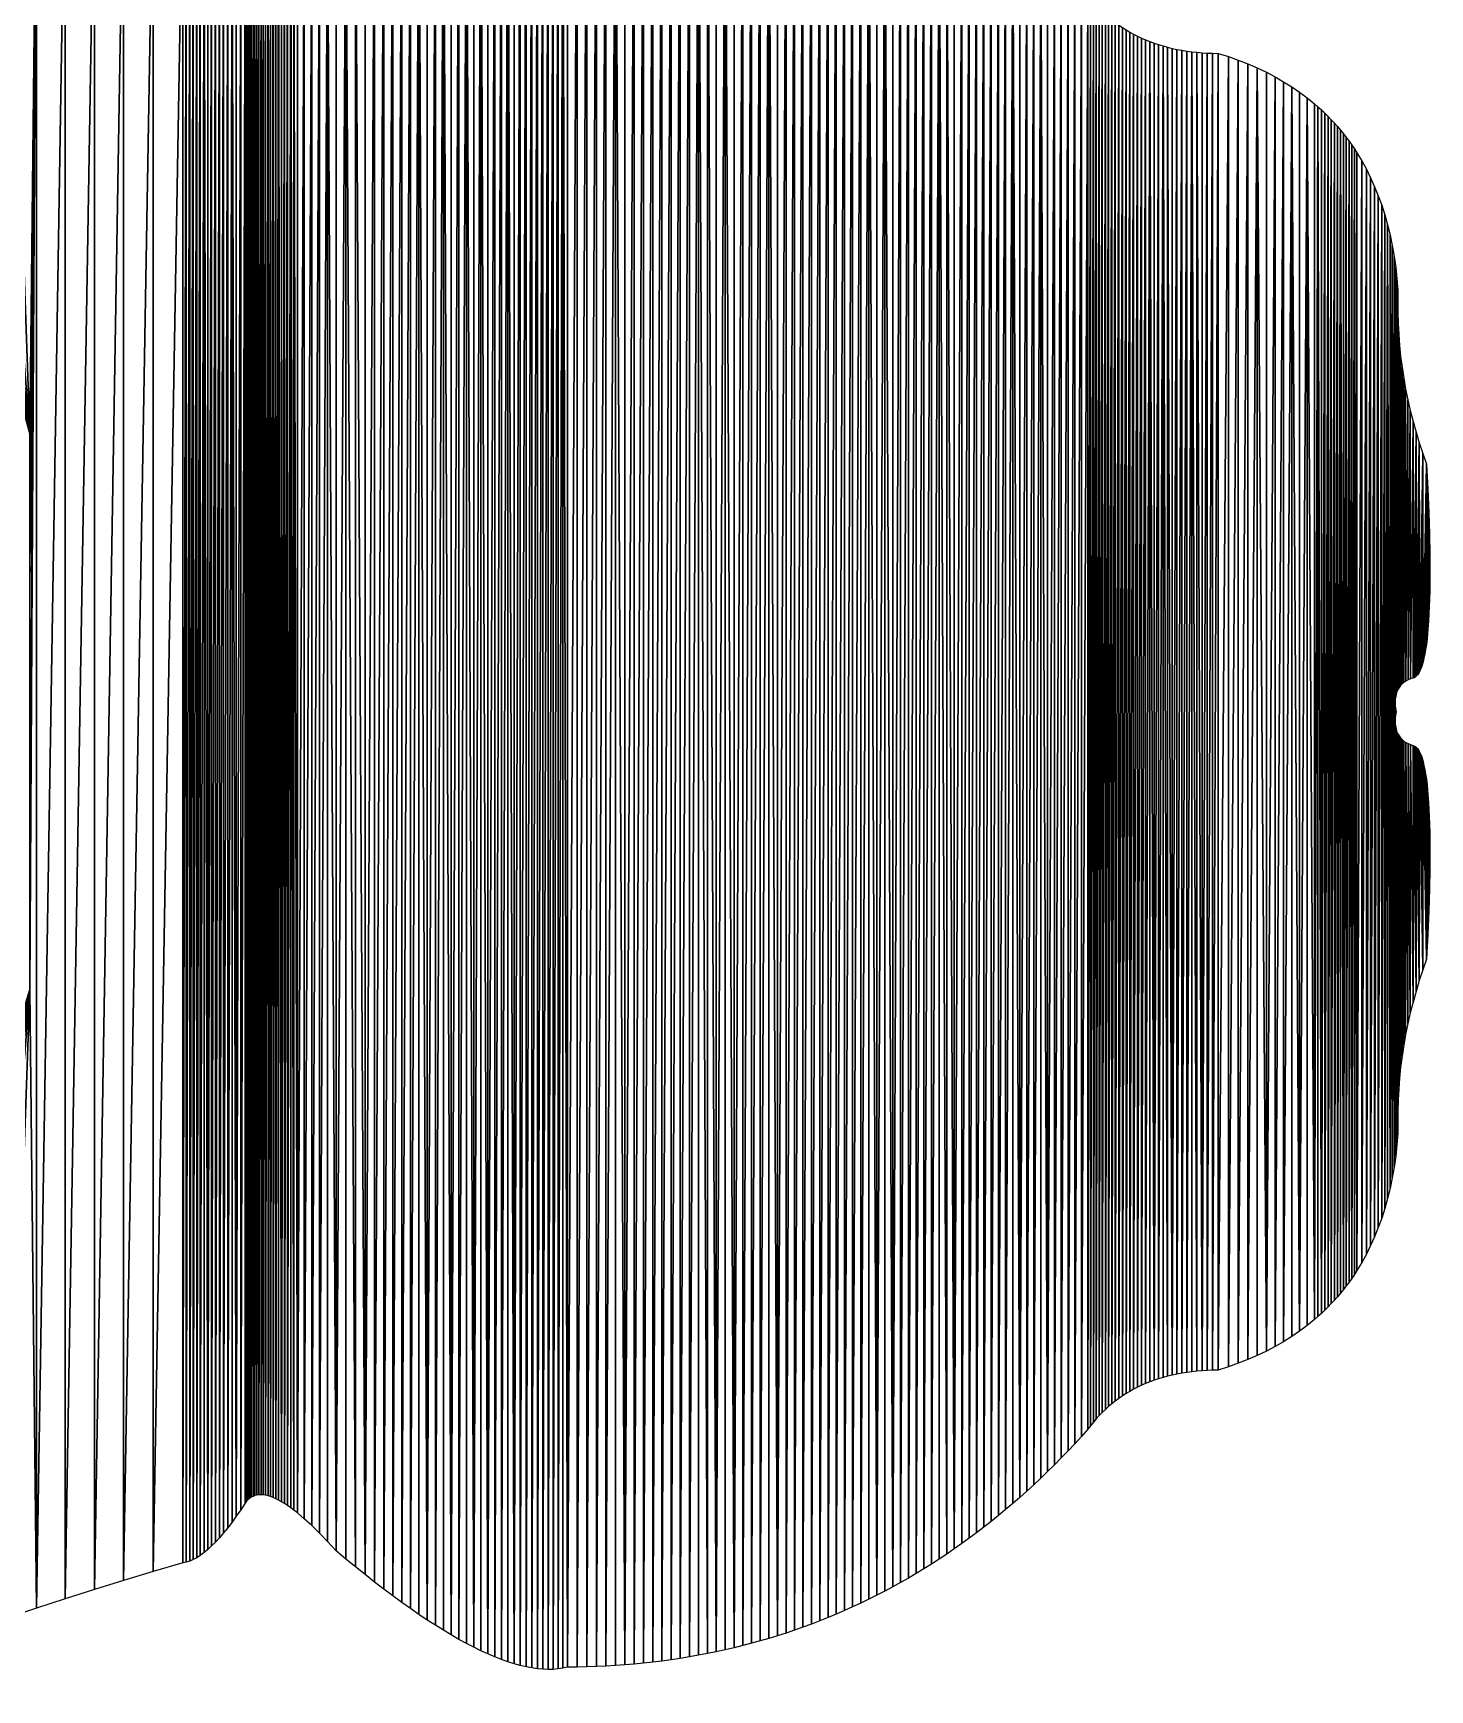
# Model space of a CAD drawing. Extents: x 10 to 917, y 10 to 841.
# Drawn here: x 309.3 to 373.5, y 697.9 to 774.1 of the extents above; entities that cross this region are included whole.
import ezdxf

# ---------------------------------------------------------------- set-up
doc = ezdxf.new("R2010")
doc.units = 0
doc.header["$MEASUREMENT"] = 0
doc.layers.get('0').update_dxf_attribs({"linetype": 'CONTINUOUS'})

msp = doc.modelspace()

# ---------------------------------------------------------------- linework, layer by layer
for p, q in [((359.705, 774.143), (359.881, 774.045)), ((359.881, 774.045), (360.062, 773.952)), ((360.062, 773.952), (360.247, 773.864)), ((360.247, 773.864), (360.436, 773.782)), ((360.436, 773.782), (360.629, 773.705)), ((360.629, 773.705), (360.827, 773.632)), ((360.827, 773.632), (361.028, 773.565)), ((361.028, 773.565), (361.234, 773.503)), ((361.234, 773.503), (361.443, 773.447)), ((361.443, 773.447), (361.657, 773.395)), ((361.657, 773.395), (361.875, 773.348)), ((361.875, 773.348), (362.097, 773.307)), ((362.097, 773.307), (362.323, 773.271)), ((362.323, 773.271), (362.554, 773.24)), ((362.554, 773.24), (362.788, 773.214)), ((362.788, 773.214), (363.027, 773.193)), ((363.027, 773.193), (363.269, 773.178)), ((363.269, 773.178), (363.516, 773.167)), ((363.516, 773.167), (363.767, 773.162)), ((363.767, 773.162), (364.239, 773.013)), ((364.239, 773.013), (364.696, 772.852)), ((364.696, 772.852), (365.141, 772.678)), ((365.141, 772.678), (365.571, 772.492)), ((365.571, 772.492), (365.988, 772.294)), ((365.988, 772.294), (366.39, 772.083)), ((366.39, 772.083), (366.78, 771.86)), ((366.78, 771.86), (367.155, 771.625)), ((367.155, 771.625), (367.516, 771.377)), ((367.516, 771.377), (367.864, 771.117)), ((367.864, 771.117), (368.198, 770.845)), ((368.198, 770.845), (368.36, 770.704)), ((368.36, 770.704), (368.519, 770.56)), ((368.519, 770.56), (368.674, 770.413)), ((368.674, 770.413), (368.825, 770.263)), ((368.825, 770.263), (368.974, 770.109)), ((368.974, 770.109), (369.118, 769.953)), ((369.118, 769.953), (369.26, 769.794)), ((369.26, 769.794), (369.397, 769.631)), ((369.397, 769.631), (369.532, 769.466)), ((369.532, 769.466), (369.663, 769.297)), ((369.663, 769.297), (369.79, 769.125)), ((369.79, 769.125), (369.914, 768.95)), ((369.914, 768.95), (370.035, 768.772)), ((370.035, 768.772), (370.152, 768.591)), ((370.152, 768.591), (370.376, 768.22)), ((370.376, 768.22), (370.587, 767.837)), ((370.587, 767.837), (370.783, 767.441)), ((370.783, 767.441), (370.966, 767.032)), ((370.966, 767.032), (371.135, 766.612)), ((371.135, 766.612), (371.291, 766.178)), ((371.291, 766.178), (371.432, 765.733)), ((371.432, 765.733), (371.56, 765.275)), ((371.56, 765.275), (371.674, 764.805)), ((371.674, 764.805), (371.775, 764.323)), ((371.775, 764.323), (371.861, 763.828)), ((371.861, 763.828), (371.934, 763.321)), ((371.934, 763.321), (371.993, 762.801)), ((371.993, 762.801), (372.039, 762.269)), ((372.039, 762.269), (372.029, 761.76)), ((372.029, 761.76), (372.031, 761.251)), ((372.031, 761.251), (372.045, 760.744)), ((372.045, 760.744), (372.072, 760.238)), ((372.072, 760.238), (372.111, 759.734)), ((372.111, 759.734), (372.163, 759.231)), ((372.163, 759.231), (372.227, 758.729)), ((372.227, 758.729), (372.303, 758.229)), ((372.303, 758.229), (372.392, 757.73)), ((372.392, 757.73), (372.493, 757.233)), ((372.493, 757.233), (372.606, 756.736)), ((372.606, 756.736), (372.732, 756.242)), ((372.732, 756.242), (372.87, 755.748)), ((372.87, 755.748), (373.02, 755.256)), ((373.02, 755.256), (373.183, 754.765)), ((373.183, 754.765), (373.359, 754.276)), ((373.359, 754.276), (373.413, 753.126)), ((373.413, 753.126), (373.455, 752.047)), ((373.455, 752.047), (373.485, 751.04)), ((373.485, 751.04), (373.502, 750.104)), ((373.502, 750.104), (373.507, 749.239)), ((373.507, 749.239), (373.499, 748.446)), ((373.499, 748.446), (373.479, 747.724)), ((373.479, 747.724), (373.447, 747.074)), ((373.447, 747.074), (373.402, 746.494)), ((373.345, 745.987), (373.312, 745.759)), ((373.375, 746.232), (373.345, 745.987)), ((373.402, 746.494), (373.375, 746.232)), ((373.194, 745.185), (373.148, 745.029)), ((373.236, 745.359), (373.194, 745.185)), ((373.276, 745.55), (373.236, 745.359)), ((373.312, 745.759), (373.276, 745.55)), ((372.407, 744.298), (372.314, 744.236)), ((372.509, 744.353), (372.407, 744.298)), ((372.621, 744.399), (372.509, 744.353)), ((372.743, 744.438), (372.621, 744.399)), ((372.81, 744.469), (372.743, 744.438)), ((372.874, 744.518), (372.81, 744.469)), ((372.935, 744.584), (372.874, 744.518)), ((372.993, 744.669), (372.935, 744.584)), ((373.048, 744.771), (372.993, 744.669)), ((373.1, 744.891), (373.048, 744.771)), ((373.148, 745.029), (373.1, 744.891)), ((371.934, 743.586), (371.918, 743.463)), ((371.959, 743.702), (371.934, 743.586)), ((371.994, 743.811), (371.959, 743.702)), ((372.039, 743.911), (371.994, 743.811)), ((372.093, 744.004), (372.039, 743.911)), ((372.157, 744.089), (372.093, 744.004)), ((372.231, 744.167), (372.157, 744.089)), ((372.314, 744.236), (372.231, 744.167)), ((371.918, 743.463), (371.912, 743.331)), ((371.912, 743.331), (371.915, 743.192)), ((371.915, 743.192), (371.928, 743.045)), ((371.928, 743.045), (371.951, 742.89)), ((371.951, 742.89), (371.928, 742.736)), ((371.915, 742.589), (371.912, 742.45)), ((371.912, 742.45), (371.918, 742.318)), ((371.928, 742.736), (371.915, 742.589)), ((371.918, 742.318), (371.934, 742.195)), ((371.934, 742.195), (371.959, 742.079)), ((371.959, 742.079), (371.994, 741.97)), ((371.994, 741.97), (372.039, 741.87)), ((372.039, 741.87), (372.093, 741.777)), ((372.093, 741.777), (372.157, 741.692)), ((372.157, 741.692), (372.231, 741.614)), ((372.231, 741.614), (372.314, 741.544)), ((372.314, 741.544), (372.407, 741.482)), ((372.407, 741.482), (372.509, 741.428)), ((372.509, 741.428), (372.621, 741.382)), ((372.621, 741.382), (372.743, 741.343)), ((372.743, 741.343), (372.81, 741.312)), ((372.81, 741.312), (372.874, 741.263)), ((372.874, 741.263), (372.935, 741.197)), ((372.935, 741.197), (372.993, 741.112)), ((372.993, 741.112), (373.048, 741.01)), ((373.048, 741.01), (373.1, 740.89)), ((373.1, 740.89), (373.148, 740.752)), ((373.148, 740.752), (373.194, 740.596)), ((373.194, 740.596), (373.236, 740.422)), ((373.236, 740.422), (373.276, 740.231)), ((373.276, 740.231), (373.312, 740.022)), ((373.312, 740.022), (373.345, 739.794)), ((373.345, 739.794), (373.375, 739.549)), ((373.375, 739.549), (373.402, 739.287)), ((373.402, 739.287), (373.447, 738.707)), ((373.447, 738.707), (373.479, 738.057)), ((373.479, 738.057), (373.499, 737.335)), ((373.499, 737.335), (373.507, 736.542)), ((373.507, 736.542), (373.502, 735.677)), ((373.502, 735.677), (373.485, 734.741)), ((373.485, 734.741), (373.455, 733.734)), ((373.455, 733.734), (373.413, 732.655)), ((373.413, 732.655), (373.359, 731.505)), ((373.359, 731.505), (373.183, 731.016)), ((373.183, 731.016), (373.02, 730.525)), ((372.87, 730.033), (372.732, 729.539)), ((373.02, 730.525), (372.87, 730.033)), ((372.732, 729.539), (372.606, 729.045)), ((372.493, 728.548), (372.392, 728.051)), ((372.606, 729.045), (372.493, 728.548)), ((372.303, 727.552), (372.227, 727.052)), ((372.392, 728.051), (372.303, 727.552)), ((372.227, 727.052), (372.163, 726.55)), ((372.111, 726.047), (372.072, 725.543)), ((372.163, 726.55), (372.111, 726.047)), ((372.072, 725.543), (372.045, 725.037)), ((372.031, 724.53), (372.029, 724.021)), ((372.045, 725.037), (372.031, 724.53)), ((372.029, 724.021), (372.039, 723.511)), ((371.993, 722.98), (371.934, 722.46)), ((372.039, 723.511), (371.993, 722.98)), ((371.934, 722.46), (371.861, 721.953)), ((371.775, 721.458), (371.674, 720.976)), ((371.861, 721.953), (371.775, 721.458)), ((371.674, 720.976), (371.56, 720.506)), ((371.432, 720.048), (371.291, 719.602)), ((371.56, 720.506), (371.432, 720.048)), ((371.135, 719.169), (370.966, 718.749)), ((371.291, 719.602), (371.135, 719.169)), ((370.966, 718.749), (370.783, 718.34)), ((370.587, 717.944), (370.376, 717.561)), ((370.783, 718.34), (370.587, 717.944)), ((370.035, 717.008), (369.914, 716.831)), ((370.152, 717.189), (370.035, 717.008)), ((370.376, 717.561), (370.152, 717.189)), ((369.397, 716.15), (369.26, 715.987)), ((369.532, 716.315), (369.397, 716.15)), ((369.663, 716.484), (369.532, 716.315)), ((369.79, 716.656), (369.663, 716.484)), ((369.914, 716.831), (369.79, 716.656)), ((368.674, 715.368), (368.519, 715.221)), ((368.825, 715.518), (368.674, 715.368)), ((368.974, 715.672), (368.825, 715.518)), ((369.118, 715.828), (368.974, 715.672)), ((369.26, 715.987), (369.118, 715.828)), ((367.864, 714.664), (367.516, 714.404)), ((368.198, 714.936), (367.864, 714.664)), ((368.36, 715.077), (368.198, 714.936)), ((368.519, 715.221), (368.36, 715.077)), ((366.78, 713.921), (366.39, 713.698)), ((367.155, 714.156), (366.78, 713.921)), ((367.516, 714.404), (367.155, 714.156)), ((365.141, 713.103), (364.696, 712.929)), ((365.571, 713.289), (365.141, 713.103)), ((365.988, 713.487), (365.571, 713.289)), ((366.39, 713.698), (365.988, 713.487)), ((361.443, 712.334), (361.234, 712.278)), ((361.657, 712.386), (361.443, 712.334)), ((361.875, 712.432), (361.657, 712.386)), ((362.097, 712.474), (361.875, 712.432)), ((362.323, 712.51), (362.097, 712.474)), ((362.554, 712.541), (362.323, 712.51)), ((362.788, 712.567), (362.554, 712.541)), ((363.027, 712.588), (362.788, 712.567)), ((363.269, 712.603), (363.027, 712.588)), ((363.516, 712.614), (363.269, 712.603)), ((363.767, 712.619), (363.516, 712.614)), ((364.239, 712.768), (363.767, 712.619)), ((364.696, 712.929), (364.239, 712.768)), ((359.532, 711.535), (359.364, 711.427)), ((359.705, 711.638), (359.532, 711.535)), ((359.881, 711.736), (359.705, 711.638)), ((360.062, 711.829), (359.881, 711.736)), ((360.247, 711.916), (360.062, 711.829)), ((360.436, 711.999), (360.247, 711.916)), ((360.629, 712.076), (360.436, 711.999)), ((360.827, 712.149), (360.629, 712.076)), ((361.028, 712.216), (360.827, 712.149)), ((361.234, 712.278), (361.028, 712.216)), ((358.583, 710.808), (358.44, 710.669)), ((358.731, 710.942), (358.583, 710.808)), ((358.883, 711.071), (358.731, 710.942)), ((359.039, 711.195), (358.883, 711.071)), ((359.199, 711.313), (359.039, 711.195)), ((359.364, 711.427), (359.199, 711.313)), ((357.906, 710.061), (357.783, 709.896)), ((358.033, 710.221), (357.906, 710.061)), ((358.165, 710.375), (358.033, 710.221)), ((358.3, 710.525), (358.165, 710.375)), ((358.44, 710.669), (358.3, 710.525)), ((357.479, 709.559), (357.174, 709.227)), ((357.783, 709.896), (357.479, 709.559)), ((356.555, 708.58), (356.243, 708.264)), ((356.865, 708.901), (356.555, 708.58)), ((357.174, 709.227), (356.865, 708.901)), ((355.928, 707.953), (355.611, 707.648)), ((356.243, 708.264), (355.928, 707.953)), ((354.97, 707.053), (354.646, 706.764)), ((355.292, 707.348), (354.97, 707.053)), ((355.611, 707.648), (355.292, 707.348)), ((319.02, 706.505), (318.816, 706.193)), ((319.084, 706.586), (319.02, 706.505)), ((319.152, 706.656), (319.084, 706.586)), ((319.225, 706.718), (319.152, 706.656)), ((319.302, 706.769), (319.225, 706.718)), ((319.383, 706.811), (319.302, 706.769)), ((319.469, 706.843), (319.383, 706.811)), ((319.558, 706.866), (319.469, 706.843)), ((319.652, 706.879), (319.558, 706.866)), ((319.751, 706.882), (319.652, 706.879)), ((319.853, 706.876), (319.751, 706.882)), ((319.96, 706.86), (319.853, 706.876)), ((320.072, 706.835), (319.96, 706.86)), ((320.187, 706.8), (320.072, 706.835)), ((320.307, 706.755), (320.187, 706.8)), ((320.431, 706.701), (320.307, 706.755)), ((320.56, 706.637), (320.431, 706.701)), ((320.693, 706.564), (320.56, 706.637)), ((320.83, 706.481), (320.693, 706.564)), ((320.971, 706.388), (320.83, 706.481)), ((321.117, 706.286), (320.971, 706.388)), ((321.267, 706.174), (321.117, 706.286)), ((353.992, 706.201), (353.662, 705.927)), ((354.321, 706.48), (353.992, 706.201)), ((354.646, 706.764), (354.321, 706.48)), ((318.417, 705.624), (318.223, 705.368)), ((318.615, 705.9), (318.417, 705.624)), ((318.816, 706.193), (318.615, 705.9)), ((321.421, 706.053), (321.267, 706.174)), ((321.742, 705.781), (321.421, 706.053)), ((322.081, 705.471), (321.742, 705.781)), ((322.437, 705.122), (322.081, 705.471)), ((353.329, 705.658), (352.994, 705.395)), ((353.662, 705.927), (353.329, 705.658)), ((317.661, 704.711), (317.48, 704.529)), ((317.845, 704.911), (317.661, 704.711)), ((318.032, 705.13), (317.845, 704.911)), ((318.223, 705.368), (318.032, 705.13)), ((322.81, 704.735), (322.437, 705.122)), ((323.2, 704.31), (322.81, 704.735)), ((352.318, 704.885), (351.976, 704.637)), ((352.657, 705.137), (352.318, 704.885)), ((352.994, 705.395), (352.657, 705.137)), ((316.793, 703.989), (316.629, 703.9)), ((316.959, 704.096), (316.793, 703.989)), ((317.13, 704.222), (316.959, 704.096)), ((317.303, 704.366), (317.13, 704.222)), ((317.48, 704.529), (317.303, 704.366)), ((323.655, 703.929), (323.2, 704.31)), ((324.103, 703.563), (323.655, 703.929)), ((350.938, 703.927), (350.588, 703.7)), ((351.286, 704.158), (350.938, 703.927)), ((351.633, 704.395), (351.286, 704.158)), ((351.976, 704.637), (351.633, 704.395)), ((314.791, 703.348), (313.432, 702.94)), ((316.16, 703.747), (314.791, 703.348)), ((316.313, 703.779), (316.16, 703.747)), ((316.47, 703.831), (316.313, 703.779)), ((316.629, 703.9), (316.47, 703.831)), ((324.542, 703.21), (324.103, 703.563)), ((324.974, 702.871), (324.542, 703.21)), ((349.88, 703.264), (349.523, 703.053)), ((350.235, 703.479), (349.88, 703.264)), ((350.588, 703.7), (350.235, 703.479)), ((312.085, 702.524), (310.748, 702.1)), ((313.432, 702.94), (312.085, 702.524)), ((325.397, 702.546), (324.974, 702.871)), ((325.813, 702.234), (325.397, 702.546)), ((348.438, 702.453), (348.071, 702.264)), ((348.802, 702.648), (348.438, 702.453)), ((349.163, 702.848), (348.802, 702.648)), ((349.523, 703.053), (349.163, 702.848)), ((309.423, 701.668), (308.109, 701.227)), ((310.748, 702.1), (309.423, 701.668)), ((326.221, 701.936), (325.813, 702.234)), ((326.621, 701.652), (326.221, 701.936)), ((327.013, 701.382), (326.621, 701.652)), ((346.959, 701.727), (346.584, 701.558)), ((347.332, 701.901), (346.959, 701.727)), ((347.703, 702.079), (347.332, 701.901)), ((348.071, 702.264), (347.703, 702.079)), ((327.397, 701.125), (327.013, 701.382)), ((327.773, 700.882), (327.397, 701.125)), ((328.142, 700.653), (327.773, 700.882)), ((345.062, 700.938), (344.675, 700.796)), ((345.446, 701.085), (345.062, 700.938)), ((345.827, 701.237), (345.446, 701.085)), ((346.207, 701.395), (345.827, 701.237)), ((346.584, 701.558), (346.207, 701.395)), ((328.502, 700.438), (328.142, 700.653)), ((328.854, 700.236), (328.502, 700.438)), ((329.199, 700.048), (328.854, 700.236)), ((342.71, 700.164), (342.311, 700.054)), ((343.108, 700.28), (342.71, 700.164)), ((343.503, 700.401), (343.108, 700.28)), ((343.896, 700.527), (343.503, 700.401)), ((344.287, 700.659), (343.896, 700.527)), ((344.675, 700.796), (344.287, 700.659)), ((329.536, 699.874), (329.199, 700.048)), ((329.864, 699.713), (329.536, 699.874)), ((330.185, 699.566), (329.864, 699.713)), ((330.498, 699.433), (330.185, 699.566)), ((330.803, 699.314), (330.498, 699.433)), ((339.033, 699.36), (338.613, 699.297)), ((339.45, 699.428), (339.033, 699.36)), ((339.866, 699.502), (339.45, 699.428)), ((340.279, 699.581), (339.866, 699.502)), ((340.69, 699.665), (340.279, 699.581)), ((341.098, 699.754), (340.69, 699.665)), ((341.505, 699.849), (341.098, 699.754)), ((341.909, 699.949), (341.505, 699.849)), ((342.311, 700.054), (341.909, 699.949)), ((331.101, 699.208), (330.803, 699.314)), ((331.39, 699.116), (331.101, 699.208)), ((331.671, 699.038), (331.39, 699.116)), ((331.945, 698.973), (331.671, 699.038)), ((332.21, 698.922), (331.945, 698.973)), ((332.468, 698.885), (332.21, 698.922)), ((332.718, 698.862), (332.468, 698.885)), ((332.959, 698.852), (332.718, 698.862)), ((333.193, 698.856), (332.959, 698.852)), ((333.419, 698.874), (333.193, 698.856)), ((333.638, 698.906), (333.419, 698.874)), ((333.848, 698.951), (333.638, 698.906)), ((334.292, 698.956), (333.848, 698.951)), ((334.734, 698.967), (334.292, 698.956)), ((335.174, 698.982), (334.734, 698.967)), ((335.612, 699.003), (335.174, 698.982)), ((336.047, 699.029), (335.612, 699.003)), ((336.48, 699.061), (336.047, 699.029)), ((336.911, 699.097), (336.48, 699.061)), ((337.34, 699.139), (336.911, 699.097)), ((337.767, 699.187), (337.34, 699.139)), ((338.191, 699.239), (337.767, 699.187)), ((338.613, 699.297), (338.191, 699.239))]:
    msp.add_line(p, q)

# ---------------------------------------------------------------- meshes
mesh = msp.add_polyface()
corners = [(309.117, 755.664), (300.453, 787.37), (301.701, 786.88), (302.961, 786.398), (304.231, 785.925), (305.513, 785.459), (306.805, 785.002), (308.109, 784.554), (309.423, 784.113), (309.117, 749.314), (309.117, 736.467), (309.423, 701.668), (310.748, 783.681), (310.748, 702.1), (312.085, 783.257), (312.085, 702.524), (313.432, 782.841), (313.432, 702.94), (314.791, 782.433), (314.791, 703.348), (316.16, 782.034), (316.16, 703.747), (316.313, 782.001), (316.313, 703.779), (316.47, 781.95), (316.47, 703.831), (316.629, 781.88), (316.629, 703.9), (316.793, 781.792), (316.793, 703.989), (316.959, 781.685), (316.959, 704.096), (317.13, 781.559), (317.303, 704.366), (317.303, 781.415), (317.48, 781.252), (317.48, 704.529), (317.661, 781.07), (317.661, 704.711), (317.845, 780.869), (317.845, 704.911), (318.032, 780.65), (318.032, 705.13), (318.223, 780.413), (318.223, 705.368), (318.417, 780.156), (318.615, 705.9), (318.615, 779.881), (318.816, 779.588), (318.816, 706.193), (319.02, 779.275), (319.02, 706.505), (319.084, 779.195), (319.084, 706.586), (319.152, 779.124), (319.152, 706.656), (319.225, 779.063), (319.302, 706.769), (319.302, 779.012), (319.383, 778.97), (319.383, 706.811), (319.469, 778.938), (319.469, 706.843), (319.558, 778.915), (319.652, 706.879), (319.652, 778.902), (319.751, 778.898), (319.751, 706.882), (319.853, 778.905), (319.96, 706.86), (319.96, 778.92), (320.072, 778.946), (320.072, 706.835), (320.187, 778.981), (320.187, 706.8), (320.307, 779.025), (320.431, 706.701), (320.431, 779.08), (320.56, 779.143), (320.693, 706.564), (320.693, 779.217), (320.83, 779.3), (320.83, 706.481), (320.971, 779.393), (320.971, 706.388), (321.117, 779.495), (321.267, 706.174), (321.267, 779.607), (321.421, 706.053), (321.421, 779.728), (321.742, 780), (321.742, 705.781), (322.081, 780.31), (322.081, 705.471), (322.437, 780.659), (322.437, 705.122), (322.81, 781.046)]
mesh.append_faces([[corners[k] for k in face] for face in [(0, 8, 9)]], dxfattribs={"vtx0": -1, "vtx1": -1})
mesh.append_faces([[corners[k] for k in face] for face in [(9, 8, 10)]], dxfattribs={"vtx0": -1, "vtx1": -1, "vtx2": -1})
mesh.append_faces([[corners[k] for k in face] for face in [(0, 1, 2), (0, 2, 3), (0, 3, 4), (0, 4, 5), (0, 5, 6), (0, 6, 7), (0, 7, 8), (11, 8, 12), (13, 12, 14), (15, 14, 16), (17, 16, 18), (19, 18, 20), (21, 20, 22), (23, 22, 24), (25, 24, 26), (27, 26, 28), (29, 28, 30), (31, 30, 32), (33, 32, 34), (33, 34, 35), (36, 35, 37), (38, 37, 39), (40, 39, 41), (42, 41, 43), (44, 43, 45), (46, 45, 47), (46, 47, 48), (49, 48, 50), (51, 50, 52), (53, 52, 54), (55, 54, 56), (57, 56, 58), (57, 58, 59), (60, 59, 61), (62, 61, 63), (64, 63, 65), (64, 65, 66), (67, 66, 68), (69, 68, 70), (69, 70, 71), (72, 71, 73), (74, 73, 75), (76, 75, 77), (76, 77, 78), (79, 78, 80), (79, 80, 81), (82, 81, 83), (84, 83, 85), (86, 85, 87), (88, 87, 89), (88, 89, 90), (91, 90, 92), (93, 92, 94), (95, 94, 96)]], dxfattribs={"vtx0": -1, "vtx2": -1})
mesh = msp.add_polyface()
corners = [(322.437, 705.122), (322.81, 781.046), (322.81, 704.735), (323.2, 704.31), (323.2, 781.471), (323.655, 781.851), (324.103, 703.563), (324.103, 782.218), (324.542, 703.21), (324.542, 782.571), (324.974, 782.91), (324.974, 702.871), (325.397, 783.235), (325.397, 702.546), (325.813, 783.547), (325.813, 702.234), (326.221, 783.844), (326.221, 701.936), (326.621, 784.129), (326.621, 701.652), (327.013, 784.399), (327.397, 701.125), (327.397, 784.656), (327.773, 784.899), (327.773, 700.882), (328.142, 785.128), (328.502, 700.438), (328.502, 785.343), (328.854, 785.545), (328.854, 700.236), (329.199, 785.733), (329.536, 699.874), (329.536, 785.907), (329.864, 786.068), (330.185, 699.566), (330.185, 786.215), (330.498, 786.348), (330.498, 699.433), (330.803, 786.467), (330.803, 699.314), (331.101, 786.573), (331.39, 699.116), (331.39, 786.665), (331.671, 786.743), (331.671, 699.038), (331.945, 786.808), (331.945, 698.973), (332.21, 786.859), (332.21, 698.922), (332.468, 786.896), (332.468, 698.885), (332.718, 786.919), (332.718, 698.862), (332.959, 786.929), (332.959, 698.852), (333.193, 786.924), (333.193, 698.856), (333.419, 786.907), (333.419, 698.874), (333.638, 786.875), (333.848, 698.951), (333.848, 786.83), (334.292, 786.825), (334.292, 698.956), (334.734, 786.814), (334.734, 698.967), (335.174, 786.799), (335.174, 698.982), (335.612, 786.778), (335.612, 699.003), (336.047, 786.752), (336.48, 699.061), (336.48, 786.72), (336.911, 786.683), (336.911, 699.097), (337.34, 786.642), (337.34, 699.139), (337.767, 786.594), (337.767, 699.187), (338.191, 786.542), (338.191, 699.239), (338.613, 786.484), (338.613, 699.297), (339.033, 786.421), (339.033, 699.36), (339.45, 786.353), (339.45, 699.428), (339.866, 786.279), (340.279, 699.581), (340.279, 786.2), (340.69, 699.665), (340.69, 786.116), (341.098, 786.027), (341.505, 699.849), (341.505, 785.932), (341.909, 785.832), (341.909, 699.949), (342.311, 785.727), (342.311, 700.054), (342.71, 785.617), (342.71, 700.164), (343.108, 785.501)]
mesh.append_faces([[corners[k] for k in face] for face in [(0, 1, 2)]], dxfattribs={"vtx0": -1, "vtx1": -1})
mesh.append_faces([[corners[k] for k in face] for face in [(3, 1, 4), (3, 4, 5), (6, 5, 7), (8, 7, 9), (8, 9, 10), (11, 10, 12), (13, 12, 14), (15, 14, 16), (17, 16, 18), (19, 18, 20), (21, 20, 22), (21, 22, 23), (24, 23, 25), (26, 25, 27), (26, 27, 28), (29, 28, 30), (31, 30, 32), (31, 32, 33), (34, 33, 35), (34, 35, 36), (37, 36, 38), (39, 38, 40), (41, 40, 42), (41, 42, 43), (44, 43, 45), (46, 45, 47), (48, 47, 49), (50, 49, 51), (52, 51, 53), (54, 53, 55), (56, 55, 57), (58, 57, 59), (60, 59, 61), (60, 61, 62), (63, 62, 64), (65, 64, 66), (67, 66, 68), (69, 68, 70), (71, 70, 72), (71, 72, 73), (74, 73, 75), (76, 75, 77), (78, 77, 79), (80, 79, 81), (82, 81, 83), (84, 83, 85), (86, 85, 87), (88, 87, 89), (90, 89, 91), (90, 91, 92), (93, 92, 94), (93, 94, 95), (96, 95, 97), (98, 97, 99), (100, 99, 101)]], dxfattribs={"vtx0": -1, "vtx2": -1})
mesh = msp.add_polyface()
corners = [(322.81, 704.735), (322.81, 781.046), (323.2, 704.31), (323.655, 781.851), (323.655, 703.929), (324.103, 703.563), (324.103, 782.218), (324.542, 703.21), (324.974, 782.91), (324.974, 702.871), (325.397, 783.235), (325.397, 702.546), (325.813, 783.547), (325.813, 702.234), (326.221, 783.844), (326.221, 701.936), (326.621, 784.129), (326.621, 701.652), (327.013, 784.399), (327.013, 701.382), (327.397, 701.125), (327.773, 784.899), (327.773, 700.882), (328.142, 785.128), (328.142, 700.653), (328.502, 700.438), (328.854, 785.545), (328.854, 700.236), (329.199, 785.733), (329.199, 700.048), (329.536, 699.874), (329.864, 786.068), (329.864, 699.713), (330.185, 699.566), (330.498, 786.348), (330.498, 699.433), (330.803, 786.467), (330.803, 699.314), (331.101, 786.573), (331.101, 699.208), (331.39, 699.116), (331.671, 786.743), (331.671, 699.038), (331.945, 786.808), (331.945, 698.973), (332.21, 786.859), (332.21, 698.922), (332.468, 786.896), (332.468, 698.885), (332.718, 786.919), (332.718, 698.862), (332.959, 786.929), (332.959, 698.852), (333.193, 786.924), (333.193, 698.856), (333.419, 786.907), (333.419, 698.874), (333.638, 786.875), (333.638, 698.906), (333.848, 698.951), (334.292, 786.825), (334.292, 698.956), (334.734, 786.814), (334.734, 698.967), (335.174, 786.799), (335.174, 698.982), (335.612, 786.778), (335.612, 699.003), (336.047, 786.752), (336.047, 699.029), (336.48, 699.061), (336.911, 786.683), (336.911, 699.097), (337.34, 786.642), (337.34, 699.139), (337.767, 786.594), (337.767, 699.187), (338.191, 786.542), (338.191, 699.239), (338.613, 786.484), (338.613, 699.297), (339.033, 786.421), (339.033, 699.36), (339.45, 786.353), (339.45, 699.428), (339.866, 786.279), (339.866, 699.502), (340.279, 699.581), (340.279, 786.2), (340.69, 699.665), (341.098, 786.027), (341.098, 699.754), (341.505, 699.849), (341.909, 785.832), (341.909, 699.949), (342.311, 785.727), (342.311, 700.054), (342.71, 785.617), (342.71, 700.164), (343.108, 785.501), (343.108, 700.28)]
mesh.append_faces([[corners[k] for k in face] for face in [(0, 1, 2), (2, 3, 4), (4, 3, 5), (5, 6, 7), (7, 8, 9), (9, 10, 11), (11, 12, 13), (13, 14, 15), (15, 16, 17), (17, 18, 19), (19, 18, 20), (20, 21, 22), (22, 23, 24), (24, 23, 25), (25, 26, 27), (27, 28, 29), (29, 28, 30), (30, 31, 32), (32, 31, 33), (33, 34, 35), (35, 36, 37), (37, 38, 39), (39, 38, 40), (40, 41, 42), (42, 43, 44), (44, 45, 46), (46, 47, 48), (48, 49, 50), (50, 51, 52), (52, 53, 54), (54, 55, 56), (56, 57, 58), (58, 57, 59), (59, 60, 61), (61, 62, 63), (63, 64, 65), (65, 66, 67), (67, 68, 69), (69, 68, 70), (70, 71, 72), (72, 73, 74), (74, 75, 76), (76, 77, 78), (78, 79, 80), (80, 81, 82), (82, 83, 84), (84, 85, 86), (86, 85, 87), (87, 88, 89), (89, 90, 91), (91, 90, 92), (92, 93, 94), (94, 95, 96), (96, 97, 98), (98, 99, 100)]], dxfattribs={"vtx0": -1, "vtx1": -1})
mesh = msp.add_polyface()
corners = [(343.108, 700.28), (343.108, 785.501), (343.503, 700.401), (343.896, 785.254), (343.896, 700.527), (344.287, 785.122), (344.287, 700.659), (344.675, 784.985), (344.675, 700.796), (345.062, 784.843), (345.062, 700.938), (345.446, 784.696), (345.446, 701.085), (345.827, 784.543), (345.827, 701.237), (346.207, 784.386), (346.207, 701.395), (346.584, 784.222), (346.584, 701.558), (346.959, 784.054), (346.959, 701.727), (347.332, 783.88), (347.332, 701.901), (347.703, 783.701), (347.703, 702.079), (348.071, 702.264), (348.438, 783.328), (348.438, 702.453), (348.802, 702.648), (349.163, 782.933), (349.163, 702.848), (349.523, 782.728), (349.523, 703.053), (349.88, 782.517), (349.88, 703.264), (350.235, 782.302), (350.235, 703.479), (350.588, 782.081), (350.588, 703.7), (350.938, 781.854), (350.938, 703.927), (351.286, 704.158), (351.286, 781.623), (351.633, 704.395), (351.976, 781.144), (351.976, 704.637), (352.318, 780.896), (352.318, 704.885), (352.657, 780.644), (352.657, 705.137), (352.994, 780.386), (352.994, 705.395), (353.329, 780.122), (353.329, 705.658), (353.662, 779.854), (353.662, 705.927), (353.992, 779.58), (353.992, 706.201), (354.321, 779.301), (354.321, 706.48), (354.646, 706.764), (354.97, 778.728), (354.97, 707.053), (355.292, 778.433), (355.292, 707.348), (355.611, 778.133), (355.611, 707.648), (355.928, 707.953), (356.243, 777.517), (356.243, 708.264), (356.555, 777.201), (356.555, 708.58), (356.865, 776.88), (356.865, 708.901), (357.174, 776.553), (357.174, 709.227), (357.479, 776.222), (357.479, 709.559), (357.783, 775.885), (357.783, 709.896), (357.906, 775.72), (357.906, 710.061), (358.033, 775.56), (358.033, 710.221), (358.165, 775.406), (358.165, 710.375), (358.3, 775.256), (358.3, 710.525), (358.44, 775.112), (358.44, 710.669), (358.583, 774.973), (358.583, 710.808), (358.731, 774.839), (358.731, 710.942), (358.883, 774.71), (358.883, 711.071), (359.039, 774.586), (359.039, 711.195), (359.199, 774.468), (359.199, 711.313), (359.364, 774.354), (359.364, 711.427), (359.532, 774.246), (359.532, 711.535), (359.705, 774.143), (359.705, 711.638), (359.881, 774.045), (359.881, 711.736)]
mesh.append_faces([[corners[k] for k in face] for face in [(0, 1, 2), (2, 3, 4), (4, 5, 6), (6, 7, 8), (8, 9, 10), (10, 11, 12), (12, 13, 14), (14, 15, 16), (16, 17, 18), (18, 19, 20), (20, 21, 22), (22, 23, 24), (24, 23, 25), (25, 26, 27), (27, 26, 28), (28, 29, 30), (30, 31, 32), (32, 33, 34), (34, 35, 36), (36, 37, 38), (38, 39, 40), (40, 39, 41), (41, 42, 43), (43, 44, 45), (45, 46, 47), (47, 48, 49), (49, 50, 51), (51, 52, 53), (53, 54, 55), (55, 56, 57), (57, 58, 59), (59, 58, 60), (60, 61, 62), (62, 63, 64), (64, 65, 66), (66, 65, 67), (67, 68, 69), (69, 70, 71), (71, 72, 73), (73, 74, 75), (75, 76, 77), (77, 78, 79), (79, 80, 81), (81, 82, 83), (83, 84, 85), (85, 86, 87), (87, 88, 89), (89, 90, 91), (91, 92, 93), (93, 94, 95), (95, 96, 97), (97, 98, 99), (99, 100, 101), (101, 102, 103), (103, 104, 105), (105, 106, 107)]], dxfattribs={"vtx0": -1, "vtx1": -1})
mesh = msp.add_polyface()
corners = [(343.503, 700.401), (343.108, 785.501), (343.503, 785.38), (343.896, 785.254), (343.896, 700.527), (344.287, 785.122), (344.287, 700.659), (344.675, 784.985), (344.675, 700.796), (345.062, 784.843), (345.062, 700.938), (345.446, 784.696), (345.446, 701.085), (345.827, 784.543), (345.827, 701.237), (346.207, 784.386), (346.207, 701.395), (346.584, 784.222), (346.584, 701.558), (346.959, 784.054), (346.959, 701.727), (347.332, 783.88), (347.332, 701.901), (347.703, 783.701), (348.071, 702.264), (348.071, 783.517), (348.438, 783.328), (348.802, 702.648), (348.802, 783.133), (349.163, 782.933), (349.163, 702.848), (349.523, 782.728), (349.523, 703.053), (349.88, 782.517), (349.88, 703.264), (350.235, 782.302), (350.235, 703.479), (350.588, 782.081), (350.588, 703.7), (350.938, 781.854), (351.286, 704.158), (351.286, 781.623), (351.633, 704.395), (351.633, 781.386), (351.976, 781.144), (351.976, 704.637), (352.318, 780.896), (352.318, 704.885), (352.657, 780.644), (352.657, 705.137), (352.994, 780.386), (352.994, 705.395), (353.329, 780.122), (353.329, 705.658), (353.662, 779.854), (353.662, 705.927), (353.992, 779.58), (353.992, 706.201), (354.321, 779.301), (354.646, 706.764), (354.646, 779.017), (354.97, 778.728), (354.97, 707.053), (355.292, 778.433), (355.292, 707.348), (355.611, 778.133), (355.928, 707.953), (355.928, 777.827), (356.243, 777.517), (356.243, 708.264), (356.555, 777.201), (356.555, 708.58), (356.865, 776.88), (356.865, 708.901), (357.174, 776.553), (357.174, 709.227), (357.479, 776.222), (357.479, 709.559), (357.783, 775.885), (357.783, 709.896), (357.906, 775.72), (357.906, 710.061), (358.033, 775.56), (358.033, 710.221), (358.165, 775.406), (358.165, 710.375), (358.3, 775.256), (358.3, 710.525), (358.44, 775.112), (358.44, 710.669), (358.583, 774.973), (358.583, 710.808), (358.731, 774.839), (358.731, 710.942), (358.883, 774.71), (358.883, 711.071), (359.039, 774.586), (359.039, 711.195), (359.199, 774.468), (359.199, 711.313), (359.364, 774.354), (359.364, 711.427), (359.532, 774.246), (359.532, 711.535), (359.705, 774.143), (359.705, 711.638), (359.881, 774.045)]
mesh.append_faces([[corners[k] for k in face] for face in [(0, 1, 2), (0, 2, 3), (4, 3, 5), (6, 5, 7), (8, 7, 9), (10, 9, 11), (12, 11, 13), (14, 13, 15), (16, 15, 17), (18, 17, 19), (20, 19, 21), (22, 21, 23), (24, 23, 25), (24, 25, 26), (27, 26, 28), (27, 28, 29), (30, 29, 31), (32, 31, 33), (34, 33, 35), (36, 35, 37), (38, 37, 39), (40, 39, 41), (42, 41, 43), (42, 43, 44), (45, 44, 46), (47, 46, 48), (49, 48, 50), (51, 50, 52), (53, 52, 54), (55, 54, 56), (57, 56, 58), (59, 58, 60), (59, 60, 61), (62, 61, 63), (64, 63, 65), (66, 65, 67), (66, 67, 68), (69, 68, 70), (71, 70, 72), (73, 72, 74), (75, 74, 76), (77, 76, 78), (79, 78, 80), (81, 80, 82), (83, 82, 84), (85, 84, 86), (87, 86, 88), (89, 88, 90), (91, 90, 92), (93, 92, 94), (95, 94, 96), (97, 96, 98), (99, 98, 100), (101, 100, 102), (103, 102, 104), (105, 104, 106)]], dxfattribs={"vtx0": -1, "vtx2": -1})
mesh = msp.add_polyface()
corners = [(309.117, 736.467), (309.423, 784.113), (309.117, 730.117), (299.215, 697.913), (300.453, 698.411), (301.701, 698.901), (302.961, 699.383), (304.231, 699.856), (305.513, 700.321), (306.805, 700.778), (308.109, 701.227), (309.423, 701.668), (310.748, 783.681), (310.748, 702.1), (312.085, 783.257), (312.085, 702.524), (313.432, 782.841), (313.432, 702.94), (314.791, 782.433), (314.791, 703.348), (316.16, 782.034), (316.16, 703.747), (316.313, 782.001), (316.313, 703.779), (316.47, 781.95), (316.47, 703.831), (316.629, 781.88), (316.629, 703.9), (316.793, 781.792), (316.793, 703.989), (316.959, 781.685), (316.959, 704.096), (317.13, 781.559), (317.13, 704.222), (317.303, 704.366), (317.48, 781.252), (317.48, 704.529), (317.661, 781.07), (317.661, 704.711), (317.845, 780.869), (317.845, 704.911), (318.032, 780.65), (318.032, 705.13), (318.223, 780.413), (318.223, 705.368), (318.417, 780.156), (318.417, 705.624), (318.615, 705.9), (318.816, 779.588), (318.816, 706.193), (319.02, 779.275), (319.02, 706.505), (319.084, 779.195), (319.084, 706.586), (319.152, 779.124), (319.152, 706.656), (319.225, 779.063), (319.225, 706.718), (319.302, 706.769), (319.383, 778.97), (319.383, 706.811), (319.469, 778.938), (319.469, 706.843), (319.558, 778.915), (319.558, 706.866), (319.652, 706.879), (319.751, 778.898), (319.751, 706.882), (319.853, 778.905), (319.853, 706.876), (319.96, 706.86), (320.072, 778.946), (320.072, 706.835), (320.187, 778.981), (320.187, 706.8), (320.307, 779.025), (320.307, 706.755), (320.431, 706.701), (320.56, 779.143), (320.56, 706.637), (320.693, 706.564), (320.83, 779.3), (320.83, 706.481), (320.971, 779.393), (320.971, 706.388), (321.117, 779.495), (321.117, 706.286), (321.267, 706.174), (321.267, 779.607), (321.421, 706.053), (321.742, 780), (321.742, 705.781), (322.081, 780.31), (322.081, 705.471), (322.437, 780.659), (322.437, 705.122)]
mesh.append_faces([[corners[k] for k in face] for face in [(0, 1, 2), (3, 2, 4), (4, 2, 5), (5, 2, 6), (6, 2, 7), (7, 2, 8), (8, 2, 9), (9, 2, 10), (10, 2, 11), (11, 12, 13), (13, 14, 15), (15, 16, 17), (17, 18, 19), (19, 20, 21), (21, 22, 23), (23, 24, 25), (25, 26, 27), (27, 28, 29), (29, 30, 31), (31, 32, 33), (33, 32, 34), (34, 35, 36), (36, 37, 38), (38, 39, 40), (40, 41, 42), (42, 43, 44), (44, 45, 46), (46, 45, 47), (47, 48, 49), (49, 50, 51), (51, 52, 53), (53, 54, 55), (55, 56, 57), (57, 56, 58), (58, 59, 60), (60, 61, 62), (62, 63, 64), (64, 63, 65), (65, 66, 67), (67, 68, 69), (69, 68, 70), (70, 71, 72), (72, 73, 74), (74, 75, 76), (76, 75, 77), (77, 78, 79), (79, 78, 80), (80, 81, 82), (82, 83, 84), (84, 85, 86), (86, 85, 87), (87, 88, 89), (89, 90, 91), (91, 92, 93), (93, 94, 95)]], dxfattribs={"vtx0": -1, "vtx1": -1})
mesh.append_faces([[corners[k] for k in face] for face in [(11, 2, 1)]], dxfattribs={"vtx0": -1, "vtx1": -1, "vtx2": -1})
mesh = msp.add_polyface()
corners = [(359.881, 711.736), (359.881, 774.045), (360.062, 773.952), (360.062, 711.829), (360.247, 773.864), (360.247, 711.916), (360.436, 773.782), (360.436, 711.999), (360.629, 773.705), (360.827, 712.149), (360.827, 773.632), (361.028, 773.565), (361.028, 712.216), (361.234, 773.503), (361.443, 712.334), (361.443, 773.447), (361.657, 712.386), (361.657, 773.395), (361.875, 773.348), (361.875, 712.432), (362.097, 773.307), (362.097, 712.474), (362.323, 773.271), (362.323, 712.51), (362.554, 773.24), (362.788, 712.567), (362.788, 773.214), (363.027, 712.588), (363.027, 773.193), (363.269, 773.178), (363.269, 712.603), (363.516, 773.167), (363.516, 712.614), (363.767, 773.162), (363.767, 712.619), (364.239, 773.013), (364.239, 712.768), (364.696, 772.852), (364.696, 712.929), (365.141, 772.678), (365.141, 713.103), (365.571, 772.492), (365.988, 713.487), (365.988, 772.294), (366.39, 772.083), (366.39, 713.698), (366.78, 771.86), (366.78, 713.921), (367.155, 771.625), (367.516, 714.404), (367.516, 771.377), (367.864, 771.117), (368.198, 714.936), (368.198, 770.845), (368.36, 770.704), (368.519, 715.221), (368.519, 770.56), (368.674, 770.413), (368.674, 715.368), (368.825, 770.263), (368.825, 715.518), (368.974, 770.109), (368.974, 715.672), (369.118, 769.953), (369.118, 715.828), (369.26, 769.794), (369.26, 715.987), (369.397, 769.631), (369.532, 716.315), (369.532, 769.466), (369.663, 769.297), (369.663, 716.484), (369.79, 769.125), (371.959, 743.702), (371.934, 763.321), (371.993, 762.801), (371.994, 743.811), (372.029, 761.76), (372.039, 762.269), (372.039, 743.911), (372.031, 761.251), (372.045, 760.744), (372.093, 744.004), (372.072, 760.238), (372.111, 759.734), (372.157, 744.089), (372.163, 759.231), (372.231, 744.167), (372.227, 758.729), (372.303, 758.229), (372.314, 744.236), (372.392, 757.73), (372.407, 744.298), (372.493, 757.233), (372.509, 744.353), (372.606, 756.736), (372.621, 744.399), (372.732, 756.242), (372.743, 744.438), (372.87, 755.748), (372.874, 744.518), (373.02, 755.256)]
mesh.append_faces([[corners[k] for k in face] for face in [(77, 75, 78)]], dxfattribs={"vtx0": -1})
mesh.append_faces([[corners[k] for k in face] for face in [(76, 75, 77)]], dxfattribs={"vtx0": -1, "vtx1": -1, "vtx2": -1})
mesh.append_faces([[corners[k] for k in face] for face in [(0, 1, 2), (3, 2, 4), (5, 4, 6), (7, 6, 8), (9, 8, 10), (9, 10, 11), (12, 11, 13), (14, 13, 15), (16, 15, 17), (16, 17, 18), (19, 18, 20), (21, 20, 22), (23, 22, 24), (25, 24, 26), (27, 26, 28), (27, 28, 29), (30, 29, 31), (32, 31, 33), (34, 33, 35), (36, 35, 37), (38, 37, 39), (40, 39, 41), (42, 41, 43), (42, 43, 44), (45, 44, 46), (47, 46, 48), (49, 48, 50), (49, 50, 51), (52, 51, 53), (52, 53, 54), (55, 54, 56), (55, 56, 57), (58, 57, 59), (60, 59, 61), (62, 61, 63), (64, 63, 65), (66, 65, 67), (68, 67, 69), (68, 69, 70), (71, 70, 72), (73, 74, 75), (79, 77, 80), (79, 80, 81), (82, 81, 83), (82, 83, 84), (85, 84, 86), (87, 86, 88), (87, 88, 89), (90, 89, 91), (92, 91, 93), (94, 93, 95), (96, 95, 97), (98, 97, 99), (100, 99, 101)]], dxfattribs={"vtx0": -1, "vtx2": -1})
mesh = msp.add_polyface()
corners = [(359.881, 711.736), (360.062, 773.952), (360.062, 711.829), (360.247, 773.864), (360.247, 711.916), (360.436, 773.782), (360.436, 711.999), (360.629, 773.705), (360.629, 712.076), (360.827, 712.149), (361.028, 773.565), (361.028, 712.216), (361.234, 773.503), (361.234, 712.278), (361.443, 712.334), (361.443, 773.447), (361.657, 712.386), (361.875, 773.348), (361.875, 712.432), (362.097, 773.307), (362.097, 712.474), (362.323, 773.271), (362.323, 712.51), (362.554, 773.24), (362.554, 712.541), (362.788, 712.567), (362.788, 773.214), (363.027, 712.588), (363.269, 773.178), (363.269, 712.603), (363.516, 773.167), (363.516, 712.614), (363.767, 773.162), (363.767, 712.619), (364.239, 773.013), (364.239, 712.768), (364.696, 772.852), (364.696, 712.929), (365.141, 772.678), (365.141, 713.103), (365.571, 772.492), (365.571, 713.289), (365.988, 713.487), (366.39, 772.083), (366.39, 713.698), (366.78, 771.86), (366.78, 713.921), (367.155, 771.625), (367.155, 714.156), (367.516, 714.404), (367.864, 771.117), (367.864, 714.664), (368.198, 714.936), (368.36, 770.704), (368.36, 715.077), (368.519, 715.221), (368.674, 770.413), (368.674, 715.368), (368.825, 770.263), (368.825, 715.518), (368.974, 770.109), (368.974, 715.672), (369.118, 769.953), (369.118, 715.828), (369.26, 769.794), (369.26, 715.987), (369.397, 769.631), (369.397, 716.15), (369.532, 716.315), (372.029, 724.021), (372.039, 741.87), (372.031, 724.53), (372.045, 725.037), (372.093, 741.777), (372.072, 725.543), (372.111, 726.047), (372.157, 741.692), (372.163, 726.55), (372.231, 741.614), (372.227, 727.052), (372.303, 727.552), (372.314, 741.544), (372.392, 728.051), (372.407, 741.482), (372.493, 728.548), (372.509, 741.428), (372.606, 729.045), (372.621, 741.382), (372.732, 729.539), (372.743, 741.343), (372.87, 730.033), (372.874, 741.263), (373.02, 730.525), (371.861, 721.953), (371.912, 742.45), (371.934, 722.46), (371.959, 742.079), (371.993, 722.98), (371.994, 741.97), (372.039, 723.511)]
mesh.append_faces([[corners[k] for k in face] for face in [(97, 69, 99)]], dxfattribs={"vtx0": -1})
mesh.append_faces([[corners[k] for k in face] for face in [(0, 1, 2), (2, 3, 4), (4, 5, 6), (6, 7, 8), (8, 7, 9), (9, 10, 11), (11, 12, 13), (13, 12, 14), (14, 15, 16), (16, 17, 18), (18, 19, 20), (20, 21, 22), (22, 23, 24), (24, 23, 25), (25, 26, 27), (27, 28, 29), (29, 30, 31), (31, 32, 33), (33, 34, 35), (35, 36, 37), (37, 38, 39), (39, 40, 41), (41, 40, 42), (42, 43, 44), (44, 45, 46), (46, 47, 48), (48, 47, 49), (49, 50, 51), (51, 50, 52), (52, 53, 54), (54, 53, 55), (55, 56, 57), (57, 58, 59), (59, 60, 61), (61, 62, 63), (63, 64, 65), (65, 66, 67), (67, 66, 68), (69, 70, 71), (71, 70, 72), (72, 73, 74), (74, 73, 75), (75, 76, 77), (77, 78, 79), (79, 78, 80), (80, 81, 82), (82, 83, 84), (84, 85, 86), (86, 87, 88), (88, 89, 90), (90, 91, 92), (93, 94, 95), (95, 96, 97)]], dxfattribs={"vtx0": -1, "vtx1": -1})
mesh.append_faces([[corners[k] for k in face] for face in [(97, 98, 69)]], dxfattribs={"vtx0": -1, "vtx1": -1, "vtx2": -1})
mesh = msp.add_polyface()
corners = [(369.532, 716.315), (369.663, 769.297), (369.663, 716.484), (369.79, 769.125), (369.79, 716.656), (369.914, 768.95), (369.914, 716.831), (370.035, 768.772), (370.035, 717.008), (370.152, 768.591), (370.152, 717.189), (370.376, 768.22), (370.376, 717.561), (370.587, 767.837), (370.587, 717.944), (370.783, 767.441), (370.783, 718.34), (370.966, 767.032), (370.966, 718.749), (371.135, 766.612), (371.135, 719.169), (371.291, 766.178), (371.291, 719.602), (371.432, 765.733), (371.432, 720.048), (371.56, 765.275), (371.56, 720.506), (371.674, 720.976), (371.674, 764.805), (371.775, 721.458), (371.861, 763.828), (371.861, 721.953), (371.912, 742.45), (371.915, 743.192), (371.915, 742.589), (371.928, 743.045), (371.928, 742.736), (372.039, 741.87), (372.029, 724.021), (371.994, 741.97), (372.045, 725.037), (372.093, 741.777), (372.111, 726.047), (372.157, 741.692), (372.163, 726.55), (372.231, 741.614), (372.303, 727.552), (372.314, 741.544), (372.392, 728.051), (372.407, 741.482), (372.493, 728.548), (372.509, 741.428), (372.606, 729.045), (372.621, 741.382), (372.732, 729.539), (372.743, 741.343), (372.87, 730.033), (372.81, 741.312), (372.874, 741.263), (373.02, 730.525), (372.935, 741.197), (372.993, 741.112), (373.048, 741.01), (373.183, 731.016), (373.1, 740.89), (373.148, 740.752), (373.194, 740.596), (373.359, 731.505), (373.236, 740.422), (373.276, 740.231), (373.312, 740.022), (373.345, 739.794), (373.375, 739.549), (373.413, 732.655), (373.402, 739.287), (373.447, 738.707), (373.455, 733.734), (373.479, 738.057), (373.485, 734.741), (373.499, 737.335), (373.502, 735.677), (373.507, 736.542), (371.912, 743.331), (371.934, 722.46), (371.918, 742.318), (371.934, 742.195), (371.959, 742.079), (371.993, 722.98)]
mesh.append_faces([[corners[k] for k in face] for face in [(80, 79, 81)]], dxfattribs={"vtx0": -1})
mesh.append_faces([[corners[k] for k in face] for face in [(0, 1, 2), (2, 3, 4), (4, 5, 6), (6, 7, 8), (8, 9, 10), (10, 11, 12), (12, 13, 14), (14, 15, 16), (16, 17, 18), (18, 19, 20), (20, 21, 22), (22, 23, 24), (24, 25, 26), (26, 25, 27), (27, 28, 29), (29, 30, 31), (32, 33, 34), (34, 35, 36), (37, 38, 39), (59, 62, 63), (63, 66, 67), (67, 72, 73), (73, 75, 76), (76, 77, 78), (78, 79, 80)]], dxfattribs={"vtx0": -1, "vtx1": -1})
mesh.append_faces([[corners[k] for k in face] for face in [(32, 31, 82)]], dxfattribs={"vtx0": -1, "vtx1": -1, "vtx2": -1})
mesh.append_faces([[corners[k] for k in face] for face in [(40, 37, 41), (42, 41, 43), (44, 43, 45), (46, 45, 47), (48, 47, 49), (50, 49, 51), (52, 51, 53), (54, 53, 55), (56, 55, 57), (56, 57, 58), (59, 58, 60), (59, 60, 61), (59, 61, 62), (63, 62, 64), (63, 64, 65), (63, 65, 66), (67, 66, 68), (67, 68, 69), (67, 69, 70), (67, 70, 71), (67, 71, 72), (73, 72, 74), (73, 74, 75), (76, 75, 77), (78, 77, 79), (83, 32, 84), (83, 84, 85), (83, 85, 86), (87, 86, 39)]], dxfattribs={"vtx0": -1, "vtx2": -1})
mesh = msp.add_polyface()
corners = [(369.79, 716.656), (369.79, 769.125), (369.914, 768.95), (369.914, 716.831), (370.035, 768.772), (370.035, 717.008), (370.152, 768.591), (370.152, 717.189), (370.376, 768.22), (370.376, 717.561), (370.587, 767.837), (370.587, 717.944), (370.783, 767.441), (370.783, 718.34), (370.966, 767.032), (370.966, 718.749), (371.135, 766.612), (371.135, 719.169), (371.291, 766.178), (371.291, 719.602), (371.432, 765.733), (371.432, 720.048), (371.56, 765.275), (371.674, 720.976), (371.674, 764.805), (371.775, 721.458), (371.775, 764.323), (371.861, 763.828), (371.861, 721.953), (371.934, 763.321), (371.912, 743.331), (371.918, 743.463), (371.934, 743.586), (371.959, 743.702), (371.993, 762.801), (371.994, 743.811), (372.029, 761.76), (372.039, 743.911), (372.045, 760.744), (372.093, 744.004), (372.111, 759.734), (372.157, 744.089), (372.163, 759.231), (372.231, 744.167), (372.303, 758.229), (372.314, 744.236), (372.392, 757.73), (372.407, 744.298), (372.493, 757.233), (372.509, 744.353), (372.606, 756.736), (372.621, 744.399), (372.732, 756.242), (372.743, 744.438), (372.87, 755.748), (372.81, 744.469), (372.874, 744.518), (373.02, 755.256), (372.935, 744.584), (372.993, 744.669), (373.048, 744.771), (373.183, 754.765), (373.1, 744.891), (373.148, 745.029), (373.194, 745.185), (373.359, 754.276), (373.236, 745.359), (373.276, 745.55), (373.312, 745.759), (373.345, 745.987), (373.375, 746.232), (373.413, 753.126), (373.402, 746.494), (373.447, 747.074), (373.455, 752.047), (373.479, 747.724), (373.485, 751.04), (373.499, 748.446), (373.502, 750.104), (373.507, 749.239), (371.915, 743.192), (371.912, 742.45), (371.915, 742.589), (371.928, 743.045), (371.928, 742.736), (371.951, 742.89)]
mesh.append_faces([[corners[k] for k in face] for face in [(77, 78, 79), (84, 83, 85)]], dxfattribs={"vtx0": -1})
mesh.append_faces([[corners[k] for k in face] for face in [(30, 29, 31), (31, 29, 32), (32, 29, 33), (33, 34, 35), (37, 38, 39), (39, 40, 41), (41, 42, 43), (43, 44, 45), (45, 46, 47), (47, 48, 49), (49, 50, 51), (51, 52, 53), (53, 54, 55), (55, 54, 56), (56, 57, 58), (58, 57, 59), (59, 57, 60), (60, 61, 62), (62, 61, 63), (63, 61, 64), (64, 65, 66), (66, 65, 67), (67, 65, 68), (68, 65, 69), (69, 65, 70), (70, 71, 72), (72, 71, 73), (73, 74, 75), (75, 76, 77), (80, 81, 30)]], dxfattribs={"vtx0": -1, "vtx1": -1})
mesh.append_faces([[corners[k] for k in face] for face in [(28, 29, 30)]], dxfattribs={"vtx0": -1, "vtx1": -1, "vtx2": -1})
mesh.append_faces([[corners[k] for k in face] for face in [(0, 1, 2), (3, 2, 4), (5, 4, 6), (7, 6, 8), (9, 8, 10), (11, 10, 12), (13, 12, 14), (15, 14, 16), (17, 16, 18), (19, 18, 20), (21, 20, 22), (23, 22, 24), (25, 24, 26), (25, 26, 27), (28, 27, 29), (36, 37, 35), (60, 57, 61), (64, 61, 65), (70, 65, 71), (73, 71, 74), (75, 74, 76), (77, 76, 78), (82, 80, 83)]], dxfattribs={"vtx0": -1, "vtx2": -1})

doc.saveas('drawing.dxf')
